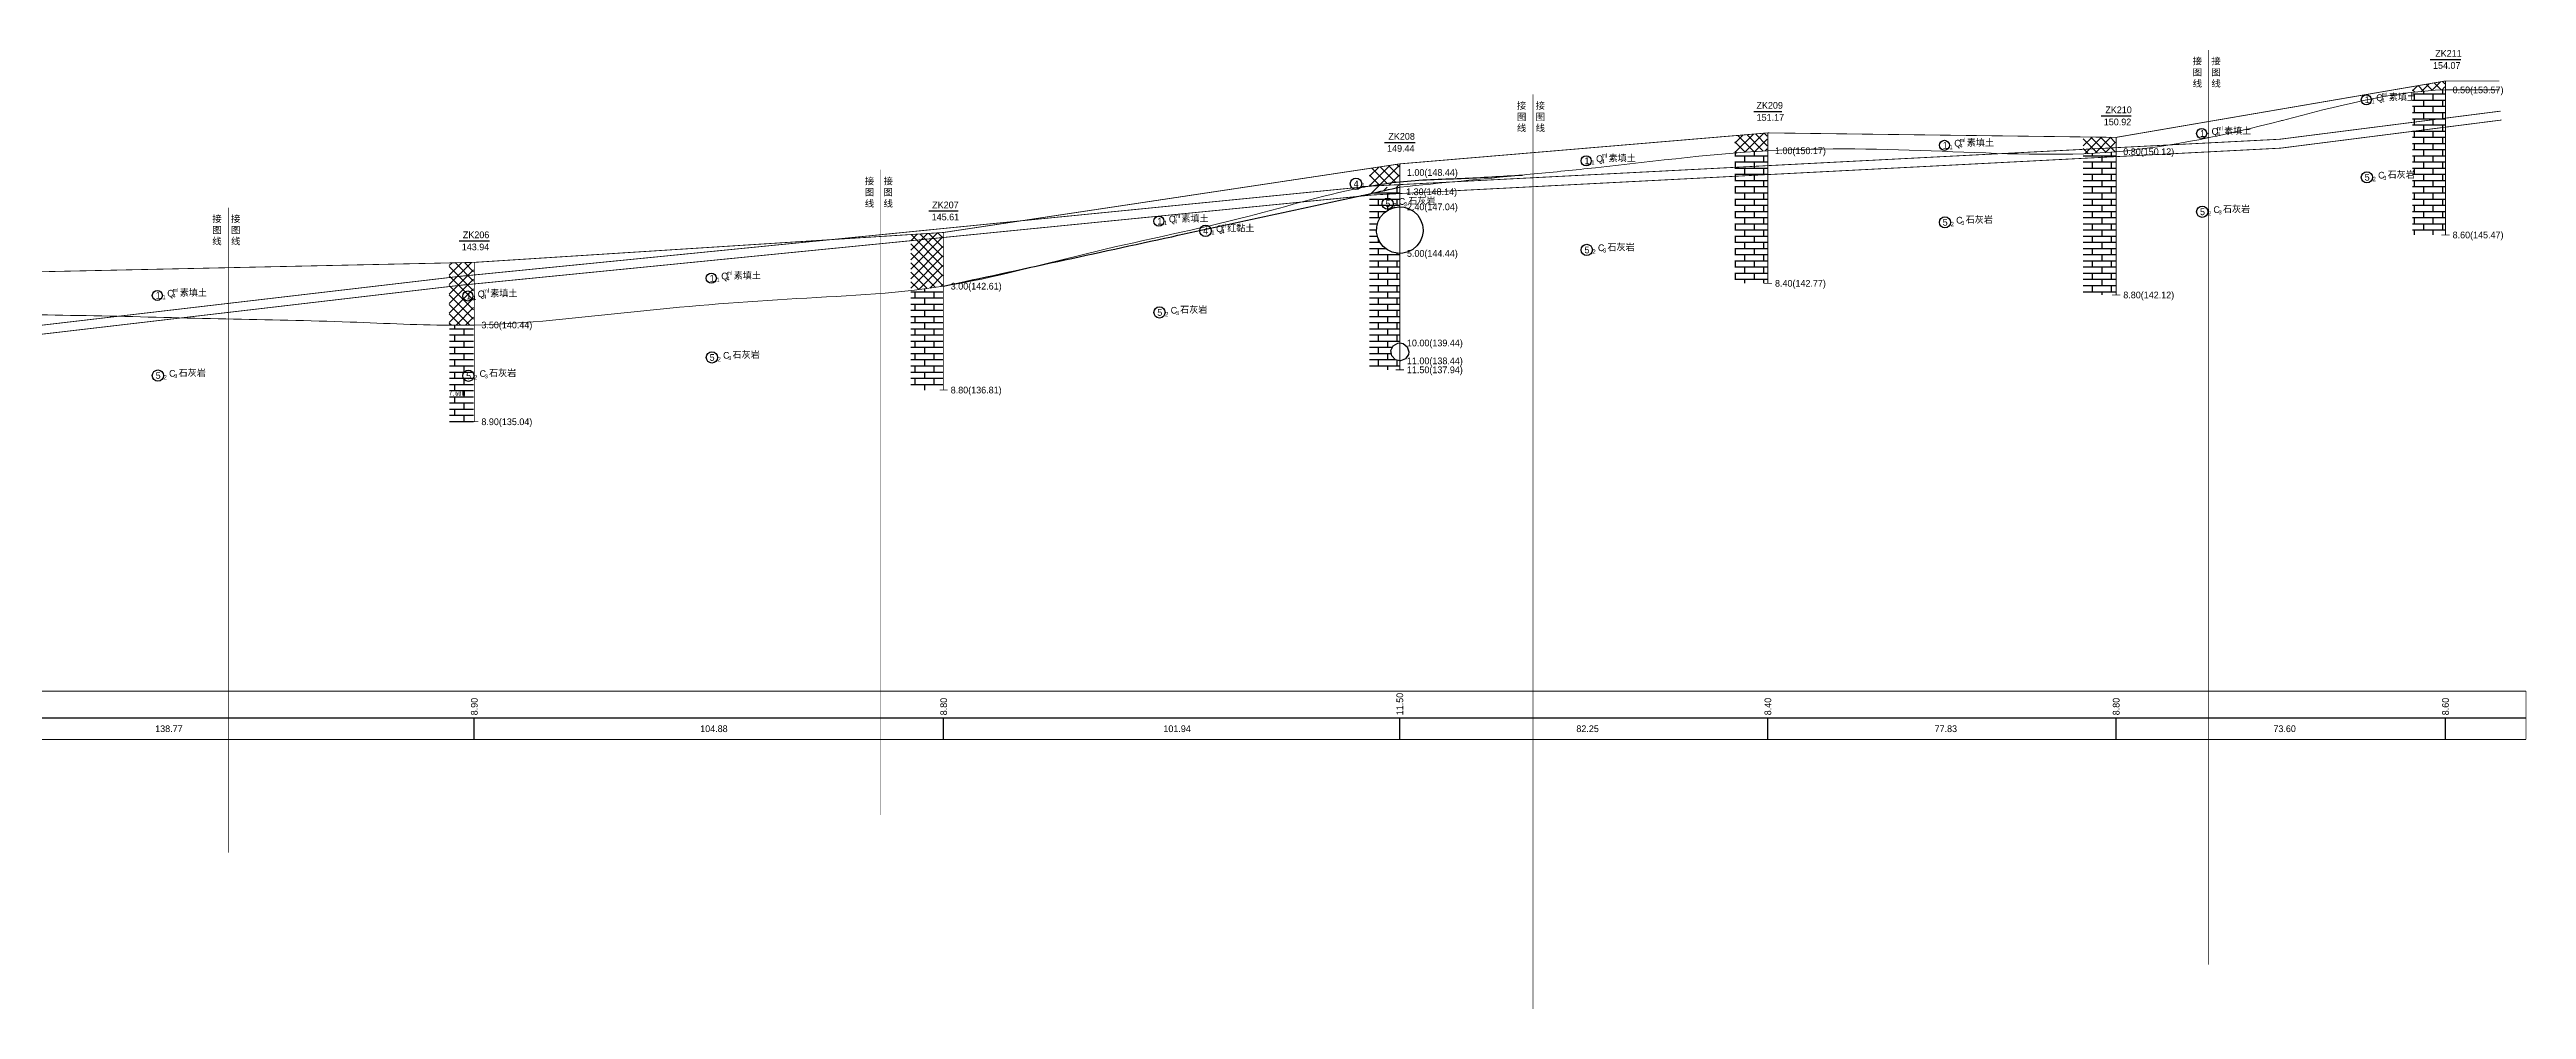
# Model space of a CAD drawing. Header units: inches. Extents: x -205 to 12199, y -11610 to -150.
# Drawn here: x 1500 to 2422, y -8700 to -8342 of the extents above; entities that cross this region are included whole.
import ezdxf

# ---------------------------------------------------------------- set-up
doc = ezdxf.new("R2010")
doc.units = ezdxf.units.IN
doc.header["$MEASUREMENT"] = 0
doc.linetypes.add('ACAD_ISO03W100', pattern=[30, 12, -18])
doc.linetypes.add('ACAD_ISO05W100', pattern=[34, 24, -3, 0.5, -3, 0.5, -3])
for name, color, linetype in [('地质-图框', 7, 'Continuous'), ('地质-地层符号', 3, 'Continuous'), ('地质-地层线', 7, 'Continuous'), ('地质-地面线', 7, 'Continuous'), ('地质-填充花纹', 4, 'Continuous'), ('地质-文字', 7, 'Continuous'), ('地质-标注栏', 7, 'Continuous'), ('地质-钻孔', 7, 'Continuous'), ('管底', 7, 'Continuous'), ('红线', 1, 'ACAD_ISO05W100')]:
    doc.layers.add(name, color=color, linetype=linetype)
doc.styles.add('LZ_PMT_LINE', font='', dxfattribs={"height": 2})
doc.styles.get("Standard").update_dxf_attribs({"font": ''})
doc.styles.add('地层编号', font='Comfont.shx', dxfattribs={"width": 0.7, "height": 2.5, "bigfont": 'Hztxt12a.shx'})
doc.styles.add('层底标注', font='Comfont.shx', dxfattribs={"width": 0.7, "height": 2.5, "bigfont": 'Hztxt12a.shx'})
doc.styles.add('岩土名称', font='Comfont.shx', dxfattribs={"width": 0.7, "height": 2.5, "bigfont": 'Hztxt12a.shx'})
doc.styles.add('时代', font='Comfont.shx', dxfattribs={"width": 0.7, "height": 2.5, "bigfont": 'Hztxt12a.shx'})
doc.styles.add('标注栏数据', font='Comfont.shx', dxfattribs={"width": 0.7, "height": 2.5, "bigfont": 'Hztxt12a.shx'})
doc.styles.add('钻孔标注', font='Comfont.shx', dxfattribs={"width": 0.7, "height": 2.5, "bigfont": 'Hztxt12a.shx'})
doc.styles.get('LZ_PMT_LINE').set_extended_font_data('SimSun')
doc.styles.get('Standard').set_extended_font_data('SimSun')
doc.linetypes.add('bzhjcx', pattern='A,0.001,[2,XX1.shx,S=1,R=0,X=1,Y=0],-2', length=2.001)
doc.linetypes.add('rd', pattern='A,0.7,1,[1,rd.shx,S=5,R=180,X=0,Y=0],1', length=2.7)
doc.linetypes.add('swx', pattern='A,7,-1.5,["●",LZ_PMT_LINE,S=0.05,R=0,X=0,Y=0],-1.5', length=10)
pattern_1 = [(0, (-28949.6996, -8605.0872), (0, 2.3), []), (90, (-28949.6996, -8605.087), (-3.5, 2.3), [2.3, -2.3])]
pattern_2 = [(45, (-28949.6996, -8605.0872), (-1.76776695, 1.76776695), []), (135, (-28949.6996, -8605.0872), (-1.76776695, -1.76776695), [])]
pattern_3 = [(0, (-29039.6996, -8605.0872), (0, 2.3), []), (90, (-29039.6996, -8605.087), (-3.5, 2.3), [2.3, -2.3])]
pattern_4 = [(45, (-29039.6996, -8605.0872), (-1.76776695, 1.76776695), []), (135, (-29039.6996, -8605.0872), (-1.76776695, -1.76776695), [])]

# ---------------------------------------------------------------- blocks, each defined once
blk = doc.blocks.new('gkqy_yan.dwg不标', base_point=(0, -1))
at = {"color": 7}
blk.add_solid([(-0.5, -2), (-0.5, 0), (0.5, -2), (0.5, 0)], dxfattribs=at)

msp = doc.modelspace()

# ---------------------------------------------------------------- hatches: boundary and pattern name
at = {"layer": '地质-填充花纹', "linetype": 'Continuous'}
h = msp.add_hatch(dxfattribs=at)
h.set_pattern_fill('GKSTT', scale=0.5, style=0, pattern_type=2)
h.set_pattern_definition([(45, (-29259.3364, -8605.0872), (-1.76776695, 1.76776695), []), (135, (-29259.3364, -8605.0872), (-1.76776695, -1.76776695), [])])
h.paths.add_polyline_path([(2391.97298, -8357.48396), (2385.31041, -8357.82679), (2380.33334, -8358.30245), (2379.97298, -8358.34878), (2379.97298, -8356.23504), (2391.97298, -8354.18056)])
h = msp.add_hatch(dxfattribs=at)
h.set_pattern_fill('GKSHY', scale=0.5, style=0, pattern_type=2)
h.set_pattern_definition([(0, (-29259.3364, -8605.0872), (0, 2.3), []), (90, (-29259.3364, -8605.087), (-3.5, 2.3), [2.3, -2.3])])
h.paths.add_polyline_path([(2391.97298, -8411.4711), (2379.97298, -8411.4711), (2379.97298, -8358.34878), (2380.33334, -8358.30245), (2385.31041, -8357.82679), (2391.97298, -8357.48396)])
h = msp.add_hatch(dxfattribs=at)
h.set_pattern_fill('GKSTT', scale=0.5, style=0, pattern_type=2)
h.set_pattern_definition(pattern_4)
h.paths.add_polyline_path([(2139.59384, -8380.15388), (2130.97868, -8380.70725), (2127.59384, -8380.97245), (2127.59384, -8374.50182), (2139.59384, -8373.4922)])
h = msp.add_hatch(dxfattribs=at)
h.set_pattern_fill('GKSTT', scale=0.5, style=0, pattern_type=2)
h.set_pattern_definition(pattern_4)
h.paths.add_polyline_path([(2269.3139, -8375.13461), (2269.3139, -8380.48747), (2259.67969, -8381.11609), (2257.3139, -8381.20477), (2257.3139, -8374.98043)])
h = msp.add_hatch(dxfattribs=at)
h.set_pattern_fill('GKSTT', scale=0.5, style=0, pattern_type=2)
h.set_pattern_definition(pattern_4)
h.paths.add_polyline_path([(2002.5127, -8391.70292), (1996.43002, -8392.47636), (1991.49648, -8393.28776), (1991.49648, -8386.69752), (2002.5127, -8385.04203)])
h = msp.add_hatch(dxfattribs=at)
h.set_pattern_fill('GKSHY', scale=0.5, style=0, pattern_type=2)
h.set_pattern_definition(pattern_3)
h.paths.add_polyline_path([(2139.59384, -8429.47116), (2127.59384, -8429.47116), (2127.59384, -8380.97245), (2130.97868, -8380.70725), (2139.59384, -8380.15388)])
h = msp.add_hatch(dxfattribs=at)
h.set_pattern_fill('GKSHY', scale=0.5, style=0, pattern_type=2)
h.set_pattern_definition(pattern_3)
h.paths.add_polyline_path([(2269.3139, -8433.80449), (2260.83808, -8433.80449), (2257.3139, -8433.62479), (2257.3139, -8381.20477), (2259.67969, -8381.11609), (2269.3139, -8380.48747)])
h = msp.add_hatch(dxfattribs=at)
h.set_pattern_fill('GKFZNT', scale=0.5, style=0, pattern_type=2)
h.set_pattern_definition([(45, (-29039.6996, -8605.087), (-3.5355339, 3.5355339), []), (45, (-29036.164, -8605.087), (-3.5355339, 3.5355339), [2, -1])])
h.paths.add_polyline_path([(2002.5127, -8393.72538), (1996.38278, -8395.05545), (1991.49648, -8396.11568), (1991.49648, -8393.28776), (1996.43002, -8392.47636), (2002.5127, -8391.70292)])
h = msp.add_hatch(dxfattribs=at)
h.set_pattern_fill('GKSHY', scale=0.5, style=0, pattern_type=2)
h.set_pattern_definition(pattern_3)
h.paths.add_polyline_path([(2002.5127, -8401.01004), (2002.3764, -8401.01308), (2000.40631, -8401.33096), (1998.56116, -8402.09102), (1996.93877, -8403.25296), (1995.62515, -8404.75519), (1994.68996, -8406.51806), (1994.18277, -8408.44809), (1994.13048, -8410.44297), (1994.53585, -8412.39693), (1995.3774, -8414.20637), (1996.61051, -8415.77536), (1998.1698, -8417.02071), (1999.97259, -8417.8764), (2001.92332, -8418.29705), (2002.5127, -8418.32566), (2002.5127, -8451.69991), (2002.00536, -8451.7583), (2000.30472, -8452.75292), (1999.46273, -8454.53407), (1999.77351, -8456.47953), (2001.1285, -8457.90972), (2002.5127, -8458.27231), (2002.5127, -8461.67113), (1991.49648, -8461.67113), (1991.49648, -8396.11568), (1996.38278, -8395.05545), (2002.5127, -8393.72538)])
h = msp.add_hatch(dxfattribs=at)
h.set_pattern_fill('GKSTT', scale=0.5, style=0, pattern_type=2)
h.set_pattern_definition(pattern_2)
h.paths.add_polyline_path([(1832.60451, -8430.57309), (1824.44419, -8431.7247), (1820.60451, -8432.17029), (1820.60451, -8411.31803), (1832.60451, -8410.55374)])
h = msp.add_hatch(dxfattribs=at)
h.set_pattern_fill('GKSTT', scale=0.5, style=0, pattern_type=2)
h.set_pattern_definition(pattern_2)
h.paths.add_polyline_path([(1657.80235, -8445.00716), (1648.73294, -8445.07515), (1648.73294, -8421.81286), (1657.80235, -8421.67653)])
h = msp.add_hatch(dxfattribs=at)
h.set_pattern_fill('GKSHY', scale=0.5, style=0, pattern_type=2)
h.set_pattern_definition(pattern_1)
h.paths.add_polyline_path([(1832.60451, -8469.20448), (1820.60451, -8469.20448), (1820.60451, -8432.17029), (1824.44419, -8431.7247), (1832.60451, -8430.57309)])
h = msp.add_hatch(dxfattribs=at)
h.set_pattern_fill('GKSHY', scale=0.5, style=0, pattern_type=2)
h.set_pattern_definition(pattern_1)
h.paths.add_polyline_path([(1657.80235, -8481.00446), (1648.79313, -8481.00446), (1648.79313, -8445.07515), (1657.80235, -8445.00716)])

# ---------------------------------------------------------------- linework, layer by layer
at = {"layer": '地质-地层符号', "color": 7, "linetype": 'Continuous'}
for centre, major_axis in [((2362.73473, -8361.15536), (0, 1.875)), ((2205.57887, -8378.10449), (0, 1.875)), ((2301.40519, -8373.69823), (0, 1.875)), ((2072.17827, -8383.87115), (0, 1.875)), ((1986.43963, -8392.45587), (0, 2.125)), ((2362.94306, -8390.01214), (0, 2.08333)), ((1998.21292, -8399.80485), (0, 2.08333)), ((2301.61352, -8402.84344), (0, 2.08333)), ((1913.05049, -8406.34204), (0, 1.875)), ((1930.40344, -8409.94958), (0, 2.125)), ((2205.7872, -8406.77181), (0, 2.08333)), ((2072.38661, -8417.03782), (0, 2.08333)), ((1746.32843, -8427.57261), (0, 1.875)), ((1540.0058, -8433.9569), (0, 1.875)), ((1655.64942, -8434.1909), (0, 1.875)), ((1913.25883, -8440.30742), (0, 2.08333)), ((1746.53677, -8457.07268), (0, 2.08333)), ((1540.21414, -8463.795), (0, 2.08333)), ((1655.85775, -8463.87994), (0, 2.08333))]:
    msp.add_ellipse(centre, major_axis=major_axis, ratio=1, dxfattribs=at)
at = {"layer": '地质-地层线', "color": 7, "linetype": 'rd', "flags": 128}
for points in [[(2011.41747, -8410.12519), (2011.08418, -8412.09273), (2010.3097, -8413.93188), (2009.13509, -8415.54513), (2007.62262, -8416.84694), (2005.85249, -8417.76831), (2003.91855, -8418.26038), (2002.7627, -8418.3378), (2001.92332, -8418.29705), (1999.97259, -8417.8764), (1998.1698, -8417.02071), (1996.61051, -8415.77536), (1995.3774, -8414.20637), (1994.53585, -8412.39693), (1994.13048, -8410.44297), (1994.18277, -8408.44809), (1994.68996, -8406.51806), (1995.62515, -8404.75519), (1996.93877, -8403.25296), (1998.56116, -8402.09102), (2000.40631, -8401.33096), (2002.3764, -8401.01308), (2002.7627, -8401.00447), (2004.36697, -8401.15424), (2006.27248, -8401.74695), (2007.9919, -8402.7598), (2009.43409, -8404.13907), (2010.52256, -8405.81164), (2011.19962, -8407.68884), (2011.42937, -8409.67113)], [(2005.96327, -8455.93585), (2004.87835, -8457.58035), (2003.05437, -8458.32501), (2002.7627, -8458.3378), (2001.1285, -8457.90972), (1999.77351, -8456.47953), (1999.46273, -8454.53406), (2000.30472, -8452.75292), (2002.00536, -8451.75831), (2002.7627, -8451.67113), (2003.97056, -8451.89767), (2005.51382, -8453.12232), (2006.09604, -8455.00446)]]:
    msp.add_lwpolyline(points, close=True, dxfattribs=at)
at = {"layer": '地质-地层线', "color": 7, "linetype": 'bzhjcx', "lineweight": 0}
for points, knots in [([(2331.49648, -8368.81708), (2351.6118, -8363.67265), (2374.92253, -8357.03956), (2402.22615, -8357.50527), (2408.8907, -8357.48249), (2412.22298, -8357.4711)], [330.483826856, 330.483826856, 330.483826856, 330.483826856, 392.264881741, 402.264881741, 412.264881741, 412.264881741, 412.264881741, 412.264881741]), ([(2002.7627, -8393.67113), (2017.99319, -8392.14963), (2040.83893, -8389.86738), (2086.54049, -8385.54317), (2138.43546, -8378.43756), (2204.65117, -8379.97039), (2269.02007, -8383.43249), (2310.7776, -8374.10998), (2331.29547, -8368.86849), (2331.49648, -8368.81708)], [0, 0, 0, 0, 45.915849962, 68.873774944, 137.747549887, 202.607796423, 267.468042958, 329.86646235, 330.483826856, 330.483826856, 330.483826856, 330.483826856]), ([(1651.49648, -8445.07515), (1653.68233, -8445.07338), (1675.33346, -8444.85477), (1716.33148, -8439.81905), (1774.48954, -8434.84611), (1833.10999, -8432.96066), (1889.35234, -8416.67212), (1942.5731, -8406.58602), (1976.22706, -8396.02616), (1991.49648, -8393.28776)], [721.355705584, 721.355705584, 721.355705584, 721.355705584, 727.919464865, 786.386053816, 844.852642767, 903.319231719, 961.418201646, 1019.517171573, 1066.19309893, 1066.19309893, 1066.19309893, 1066.19309893]), ([(1311.49648, -8455.3846), (1312.45766, -8455.24954), (1332.14195, -8452.50197), (1370.62348, -8447.99567), (1423.15556, -8437.10483), (1473.05279, -8441.00214), (1519.27135, -8441.44023), (1565.54188, -8442.86371), (1609.59925, -8443.50011), (1638.27313, -8445.08581), (1651.49648, -8445.07515)], [380.181520882, 380.181520882, 380.181520882, 380.181520882, 383.094317932, 439.828571755, 496.562825577, 542.834153434, 589.105481292, 635.376809149, 681.648137007, 721.355705584, 721.355705584, 721.355705584, 721.355705584])]:
    msp.add_open_spline(points, degree=3, knots=knots, dxfattribs=at)
at = {"layer": '地质-地层线', "color": 7, "lineweight": 25}
for points, knots in [([(1991.49648, -8393.28776), (1995.23338, -8392.61758), (2006.50543, -8390.9586), (2025.63197, -8390.57447), (2040.84827, -8389.63151), (2048.45642, -8389.16003)], [1066.19309893, 1066.19309893, 1066.19309893, 1066.19309893, 1077.616141499, 1100.497470533, 1123.378799566, 1123.378799566, 1123.378799566, 1123.378799566]), ([(1832.85451, -8430.53781), (1861.17254, -8424.39336), (1914.0532, -8412.91932), (1966.93385, -8401.44527), (1991.49648, -8396.11568)], [0, 0, 0, 0, 86.930929575, 162.333475373, 162.333475373, 162.333475373, 162.333475373])]:
    msp.add_open_spline(points, degree=3, knots=knots, dxfattribs=at)
at = {"layer": '地质-地层线', "color": 7, "lineweight": 25, "start_tangent": (0.977259727, 0.212045813), "end_tangent": (0.977259727, 0.212045813)}
msp.add_spline([(1991.49648, -8396.11568), (2002.7627, -8393.67113)], degree=3, dxfattribs=at)
at = {"layer": '地质-地面线', "color": 7, "linetype": 'Continuous', "const_width": 0.3}
for points in [[(2331.49648, -8364.53455), (2392.22298, -8354.13776), (2412.22298, -8354.13776)], [(1991.49648, -8386.69752), (2002.7627, -8385.00446), (2139.84384, -8373.47116), (2269.5639, -8375.13782), (2331.49648, -8364.53455)], [(1651.49648, -8421.81286), (1658.05235, -8421.67113), (1832.85451, -8410.53781), (1991.49648, -8386.69752)], [(1311.49648, -8442.26115), (1426.76512, -8426.67113), (1651.49648, -8421.81286)]]:
    msp.add_lwpolyline(points, dxfattribs=at)
at = {"layer": '地质-标注栏', "color": 7, "linetype": 'Continuous', "const_width": 0.3}
for points in [[(1271.49571, -8581.27115), (1661.49571, -8581.27115)], [(1611.49571, -8581.27115), (2001.49571, -8581.27115)], [(1951.49571, -8581.27115), (2341.49571, -8581.27115)], [(2291.49567, -8581.27115), (2422.22217, -8581.27115)], [(2422.22217, -8581.27115), (2422.22217, -8599.27115)], [(1271.49571, -8599.27115), (1661.49571, -8599.27115)], [(1611.49571, -8599.27115), (2001.49571, -8599.27115)], [(1951.49571, -8599.27115), (2341.49571, -8599.27115)], [(2291.49567, -8599.27115), (2422.22217, -8599.27115)]]:
    msp.add_lwpolyline(points, dxfattribs=at)
at = {"layer": '地质-标注栏', "color": 7, "linetype": 'Continuous'}
for points in [[(1271.49571, -8591.27115), (1661.49571, -8591.27115)], [(1611.49571, -8591.27115), (2001.49571, -8591.27115)], [(1658.05235, -8599.27115), (1658.05235, -8591.27115)], [(1658.05235, -8599.27115), (1658.05235, -8591.27115)], [(1832.85451, -8599.27115), (1832.85451, -8591.27115)], [(1832.85451, -8599.27115), (1832.85451, -8591.27115)], [(1951.49571, -8591.27115), (2341.49571, -8591.27115)], [(2002.7627, -8599.27115), (2002.7627, -8591.27115)], [(2002.7627, -8599.27115), (2002.7627, -8591.27115)], [(2139.84384, -8599.27115), (2139.84384, -8591.27115)], [(2139.84384, -8599.27115), (2139.84384, -8591.27115)], [(2269.5639, -8599.27115), (2269.5639, -8591.27115)], [(2269.5639, -8599.27115), (2269.5639, -8591.27115)], [(2291.49567, -8591.27115), (2422.22217, -8591.27115)], [(2392.22298, -8599.27115), (2392.22298, -8591.27115)]]:
    msp.add_lwpolyline(points, dxfattribs=at)
at = {"layer": '地质-钻孔', "color": 7, "linetype": 'Continuous'}
for p, q in [((2386.56794, -8346.13775), (2397.87849, -8346.13775)), ((2134.59336, -8365.47116), (2145.09336, -8365.47116)), ((2263.95079, -8367.13783), (2275.17735, -8367.13783)), ((1997.025, -8377.00447), (2008.50157, -8377.00447)), ((1827.40782, -8402.53781), (1838.30039, -8402.53781)), ((1652.39805, -8413.67112), (1663.70664, -8413.67112))]:
    msp.add_line(p, q, dxfattribs=at)
at = {"layer": '地质-钻孔', "color": 7, "const_width": 0.3, "flags": 128}
for points in [[(2392.22298, -8354.13777), (2392.22298, -8411.4711)], [(2139.84384, -8373.47116), (2139.84384, -8429.47116)], [(2269.5639, -8375.13783), (2269.5639, -8433.80449)], [(2002.7627, -8385.00446), (2002.7627, -8461.67113)], [(1832.85451, -8410.53781), (1832.85451, -8469.20448)], [(1658.05235, -8421.67113), (1658.05235, -8481.00446)]]:
    msp.add_lwpolyline(points, dxfattribs=at)
at = {"layer": '地质-钻孔', "color": 7, "linetype": 'Continuous', "const_width": 0.3, "flags": 128}
for points in [[(2390.72298, -8411.4711), (2393.72298, -8411.4711)], [(2138.34384, -8429.47116), (2141.34384, -8429.47116)], [(2268.0639, -8433.80449), (2271.0639, -8433.80449)], [(2001.2627, -8461.67113), (2004.2627, -8461.67113)], [(1831.35451, -8469.20448), (1834.35451, -8469.20448)], [(1656.55235, -8481.00446), (1659.55235, -8481.00446)]]:
    msp.add_lwpolyline(points, dxfattribs=at)
at = {"layer": '管底', "linetype": 'swx', "const_width": 0.3}
for points in [[(2330.38373, -8375.85081), (2412.70637, -8365.3768)], [(1988.15354, -8393.47825), (2330.63264, -8375.82859)], [(2330.80403, -8379.15418), (2413.12667, -8368.68017)], [(1988.32493, -8396.80384), (2330.80403, -8379.15418)], [(1651.21257, -8427.03288), (1992.34452, -8393.26598)], [(1651.54058, -8430.34668), (1992.67254, -8396.57979)], [(1308.62598, -8467.07878), (1656.10491, -8426.46047)], [(1309.01261, -8470.38626), (1656.49154, -8429.76795)]]:
    msp.add_lwpolyline(points, dxfattribs=at)
at = {"layer": '红线', "linetype": 'ACAD_ISO03W100', "ltscale": 0.4, "const_width": 0.2}
for points in [[(2304.0157, -8342.55558), (2304.0157, -8683.10741)], [(2052.34377, -8359.11122), (2052.34377, -8699.66305)], [(1809.48378, -8387.22354), (1809.48378, -8627.35335)], [(1566.44538, -8401.25742), (1566.44538, -8641.38723)]]:
    msp.add_lwpolyline(points, dxfattribs=at)

# ---------------------------------------------------------------- block references
at = {"layer": '地质-图框', "color": 7, "linetype": 'Continuous'}
msp.add_blockref('gkqy_yan.dwg不标', (1654.05235, -8470.3378), dxfattribs=at)

# ---------------------------------------------------------------- texts
at = {"layer": '地质-图框', "color": 7, "linetype": 'Continuous', "width": 0.7}
msp.add_text('7.60', height=2, dxfattribs=at).set_placement((1648.67776, -8471.3378))
at = {"layer": '地质-地层符号', "color": 7, "linetype": 'Continuous'}
for s, height, style, p in [('1', 2.5, '地层编号', (2362.10973, -8362.40536)), ('1', 1.625, '地层编号', (2364.60973, -8362.60536)), ('Q', 2.5, '时代', (2366.42223, -8361.60536)), ('素填土', 2.5, '岩土名称', (2371.08889, -8361.60536)), ('Q', 2.5, '时代', (2209.26637, -8378.55449)), ('素填土', 2.5, '岩土名称', (2213.93304, -8378.55449)), ('1', 2.5, '地层编号', (2300.78019, -8374.94823)), ('1', 1.625, '地层编号', (2303.28019, -8375.14823)), ('Q', 2.5, '时代', (2305.09269, -8374.14823)), ('素填土', 2.5, '岩土名称', (2309.75936, -8374.14823)), ('1', 2.5, '地层编号', (2071.55327, -8385.12115)), ('1', 1.625, '地层编号', (2074.05327, -8385.32115)), ('Q', 2.5, '时代', (2075.86577, -8384.32115)), ('素填土', 2.5, '岩土名称', (2080.53244, -8384.32115)), ('1', 2.5, '地层编号', (2204.95387, -8379.35449)), ('1', 1.625, '地层编号', (2207.45387, -8379.55449)), ('4', 2.5, '地层编号', (1985.56463, -8393.70587)), ('1', 1.625, '地层编号', (1988.56463, -8393.90587)), ('5', 2.5, '地层编号', (2362.10973, -8391.26214)), ('2', 1.625, '地层编号', (2365.02639, -8391.46214)), ('C', 2.5, '时代', (2367.10973, -8390.46214)), ('石灰岩', 2.5, '岩土名称', (2370.65139, -8390.46214)), ('素填土', 2.5, '岩土名称', (1921.40466, -8406.79204)), ('5', 2.5, '地层编号', (1997.37959, -8401.05485)), ('2', 1.625, '地层编号', (2000.29626, -8401.25485)), ('C', 2.5, '时代', (2002.37959, -8400.25485)), ('石灰岩', 2.5, '岩土名称', (2005.92126, -8400.25485)), ('5', 2.5, '地层编号', (2300.78019, -8404.09344)), ('2', 1.625, '地层编号', (2303.69686, -8404.29344)), ('C', 2.5, '时代', (2305.78019, -8403.29344)), ('石灰岩', 2.5, '岩土名称', (2309.32186, -8403.29344)), ('1', 2.5, '地层编号', (1912.42549, -8407.59204)), ('1', 1.625, '地层编号', (1914.92549, -8407.79204)), ('Q', 2.5, '时代', (1916.73799, -8406.79204)), ('4', 2.5, '地层编号', (1929.52844, -8411.19958)), ('1', 1.625, '地层编号', (1932.52844, -8411.39958)), ('Q', 2.5, '时代', (1934.34094, -8410.39958)), ('红黏土', 2.5, '岩土名称', (1938.46594, -8410.39958)), ('5', 2.5, '地层编号', (2204.95387, -8408.02181)), ('2', 1.625, '地层编号', (2207.87054, -8408.22181)), ('C', 2.5, '时代', (2209.95387, -8407.22181)), ('石灰岩', 2.5, '岩土名称', (2213.49554, -8407.22181)), ('5', 2.5, '地层编号', (2071.55327, -8418.28782)), ('2', 1.625, '地层编号', (2074.46994, -8418.48782)), ('C', 2.5, '时代', (2076.55327, -8417.48782)), ('石灰岩', 2.5, '岩土名称', (2080.09494, -8417.48782)), ('素填土', 2.5, '岩土名称', (1548.35997, -8434.4069)), ('1', 2.5, '地层编号', (1745.70343, -8428.82261)), ('1', 1.625, '地层编号', (1748.20343, -8429.02261)), ('Q', 2.5, '时代', (1750.01593, -8428.02261)), ('素填土', 2.5, '岩土名称', (1754.6826, -8428.02261)), ('1', 2.5, '地层编号', (1539.3808, -8435.2069)), ('1', 1.625, '地层编号', (1541.8808, -8435.4069)), ('Q', 2.5, '时代', (1543.6933, -8434.4069)), ('1', 2.5, '地层编号', (1655.02442, -8435.4409)), ('1', 1.625, '地层编号', (1657.52442, -8435.6409)), ('Q', 2.5, '时代', (1659.33692, -8434.6409)), ('素填土', 2.5, '岩土名称', (1664.00358, -8434.6409)), ('5', 2.5, '地层编号', (1912.42549, -8441.55742)), ('2', 1.625, '地层编号', (1915.34216, -8441.75742)), ('C', 2.5, '时代', (1917.42549, -8440.75742)), ('石灰岩', 2.5, '岩土名称', (1920.96716, -8440.75742)), ('5', 2.5, '地层编号', (1745.70343, -8458.32268)), ('2', 1.625, '地层编号', (1748.6201, -8458.52268)), ('C', 2.5, '时代', (1750.70343, -8457.52268)), ('石灰岩', 2.5, '岩土名称', (1754.2451, -8457.52268)), ('5', 2.5, '地层编号', (1539.3808, -8465.045)), ('2', 1.625, '地层编号', (1542.29747, -8465.245)), ('C', 2.5, '时代', (1544.3808, -8464.245)), ('石灰岩', 2.5, '岩土名称', (1547.92247, -8464.245)), ('5', 2.5, '地层编号', (1655.02442, -8465.12994)), ('2', 1.625, '地层编号', (1657.94108, -8465.32994)), ('C', 2.5, '时代', (1660.02442, -8464.32994)), ('石灰岩', 2.5, '岩土名称', (1663.56608, -8464.32994))]:
    msp.add_text(s, height=height, dxfattribs=dict(at, style=style)).set_placement(p)
at = {"layer": '地质-地层符号', "color": 7, "linetype": 'Continuous', "style": '时代', "width": 0.8}
for s, p in [('4', (2368.45556, -8362.10536)), ('ml', (2368.45556, -8359.93869)), ('ml', (2211.2997, -8376.88783)), ('4', (2307.12602, -8374.64823)), ('ml', (2307.12602, -8372.48156)), ('4', (2077.89911, -8384.82115)), ('ml', (2077.89911, -8382.65448)), ('4', (2211.2997, -8379.05449)), ('3', (2369.05973, -8390.96214)), ('ml', (1918.77133, -8405.12538)), ('3', (2004.32959, -8400.75485)), ('3', (2307.73019, -8403.79344)), ('4', (1918.77133, -8407.29204)), ('4', (1936.37427, -8410.89958)), ('el', (1936.37427, -8408.73291)), ('3', (2211.90387, -8407.72181)), ('3', (2078.50327, -8417.98782)), ('ml', (1545.72664, -8432.74023)), ('ml', (1661.37025, -8432.97423)), ('4', (1752.04927, -8428.52261)), ('ml', (1752.04927, -8426.35594)), ('4', (1545.72664, -8434.9069)), ('4', (1661.37025, -8435.1409)), ('3', (1919.37549, -8441.25742)), ('3', (1752.65343, -8458.02268)), ('3', (1546.3308, -8464.745)), ('3', (1661.97442, -8464.82994))]:
    msp.add_text(s, height=1.5, dxfattribs=at).set_placement(p)
at = {"layer": '地质-文字', "color": 7, "linetype": 'Continuous', "style": '层底标注'}
for s, p in [('0.50(153.57)', (2394.87298, -8358.7211)), ('1.00(150.17)', (2142.49384, -8381.38783)), ('0.80(150.12)', (2272.2139, -8381.72116)), ('1.30(148.14)', (2005.12146, -8396.64179)), ('1.00(148.44)', (2005.4127, -8389.46475)), ('2.40(147.04)', (2005.4127, -8402.25447)), ('8.60(145.47)', (2394.87298, -8412.7211)), ('5.00(144.44)', (2005.4127, -8419.5878)), ('3.00(142.61)', (1835.50451, -8431.78781)), ('8.40(142.77)', (2142.49384, -8430.72116)), ('8.80(142.12)', (2272.2139, -8435.05449)), ('3.50(140.44)', (1660.70235, -8446.25446)), ('10.00(139.44)', (2005.4127, -8452.92113)), ('11.00(138.44)', (2005.4127, -8459.5878)), ('8.80(136.81)', (1835.50451, -8470.45448)), ('11.50(137.94)', (2005.4127, -8462.92113)), ('8.90(135.04)', (1660.70235, -8482.25446))]:
    msp.add_text(s, height=2.5, dxfattribs=at).set_placement(p)
at = {"layer": '地质-标注栏', "color": 7, "linetype": 'Continuous', "style": '标注栏数据'}
for s, p in [('8.90', (1659.30235, -8590.27115)), ('8.80', (1834.10451, -8590.27115)), ('11.50', (2004.0127, -8590.27115)), ('8.40', (2141.09384, -8590.27115)), ('8.80', (2270.8139, -8590.27115)), ('8.60', (2393.47298, -8590.27115))]:
    msp.add_text(s, height=2.5, rotation=90.0000025, dxfattribs=at).set_placement(p)
for s, p in [('138.77', (1539.20874, -8596.52115)), ('104.88', (1742.1951, -8596.52115)), ('101.94', (1914.69611, -8596.52115)), ('82.25', (2068.5116, -8596.52115)), ('77.83', (2201.94137, -8596.52115)), ('73.60', (2328.13094, -8596.52115))]:
    msp.add_text(s, height=2.5, dxfattribs=at).set_placement(p)
at = {"layer": '地质-钻孔', "color": 7, "linetype": 'Continuous', "style": '钻孔标注'}
for s, p in [('154.07', (2387.56821, -8349.63777)), ('ZK211', (2388.38964, -8345.13777)), ('ZK209', (2135.59384, -8364.47116)), ('151.17', (2135.64741, -8368.97116)), ('ZK210', (2265.52224, -8366.13783)), ('ZK208', (1998.5127, -8376.00446)), ('150.92', (2264.95081, -8370.63783)), ('149.44', (1998.02461, -8380.50446)), ('145.61', (1828.40808, -8406.03781)), ('ZK207', (1828.60451, -8401.53781)), ('ZK206', (1653.80235, -8412.67113)), ('143.94', (1653.39759, -8417.17113))]:
    msp.add_text(s, height=2.5, dxfattribs=at).set_placement(p)
at = {"layer": '红线', "char_height": 2.5, "attachment_point": 1}
for insert in [(2298.03967, -8345.49932), (2305.00499, -8345.49932), (2046.36774, -8362.05496), (2053.33306, -8362.05496), (1803.50775, -8390.16728), (1810.47307, -8390.16728), (1560.46935, -8404.20116), (1567.43467, -8404.20116)]:
    msp.add_mtext_dynamic_manual_height_columns('接图线', width=3.594619, gutter_width=12.5, heights=[0], dxfattribs=dict(at, insert=insert))

doc.saveas('drawing.dxf')
